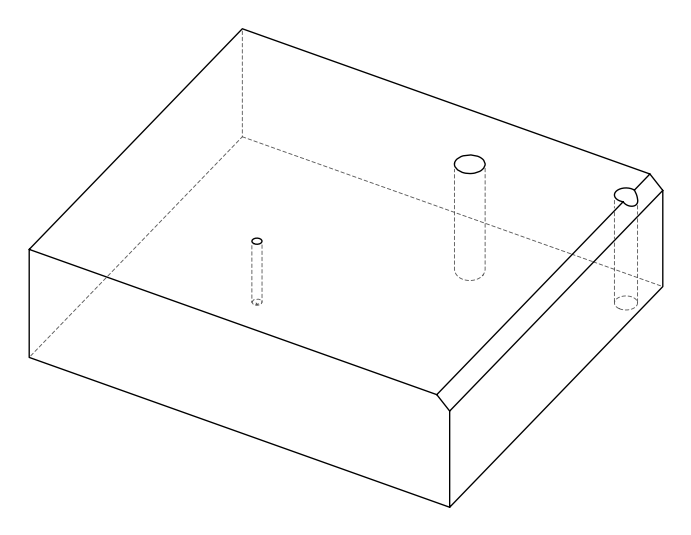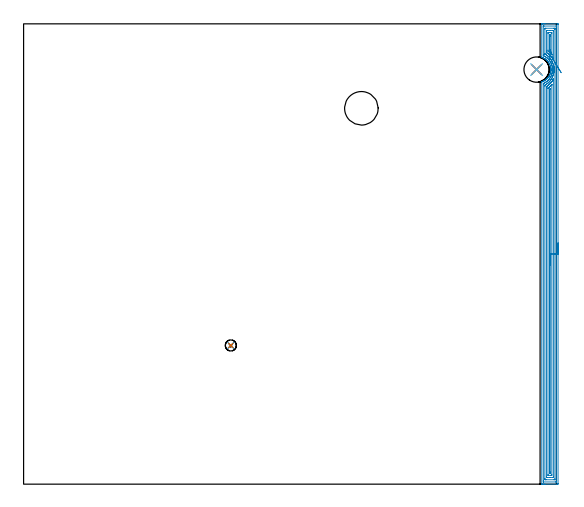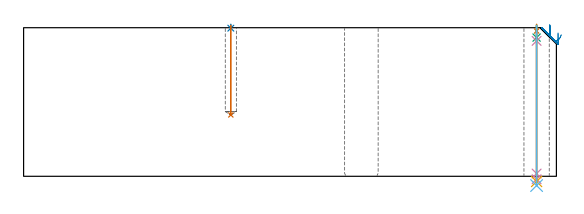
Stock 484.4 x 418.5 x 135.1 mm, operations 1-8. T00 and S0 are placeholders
(PLAN: 9 operations, 7 tool changes, 28.4 min)
(1 SPOT_DRILL | STEP1HOLE_1 | NXT0321_9005460120000 | 0.05 min | 182 mm3)
(2 SPOT_DRILL_1 | STEP1POCKET | NXT0321_9005460120000 | 0.03 min | 1 mm3)
(3 DRILL_BLIND_HOLE_INTO_CENTER | STEP1HOLE_1 | NXT0301_125 | 0.05 min | 171 mm3)
(4 GUN_DRILL_THROUGH_HOLE | STEP1HOLE_1 | UGT0307_001 | 0.6 min | 2430 mm3)
(5 SPADE_DRILL_TO_ENLARGE_THROUGH_HOLE | STEP1HOLE_1 | UGT0306_005 | 0.57 min | 19450 mm3)
(6 DRILL_TO_ENLARGE_THROUGH_HOLE | STEP1HOLE_1 | UGT0301_055 | 0.58 min | 33805 mm3)
(7 DRILL_BLIND_HOLE_INTO_CENTER_1 | STEP1POCKET | UGT0301_214 | 0.33 min | 6152 mm3)
(8 AREA_MILL | FG_CHAMFER_SURFACE | UGT0205_001 | 20.05 min | 45378 mm3)
(9 MILL_THROUGH_HOLE_FROM_SOLID_MATERIAL | STEP1HOLE | NXT0201_007 | Circular | 6.12 min | 98292 mm3)
(TOOL NXT0321_9005460120000 | NC Spot Drill, 142deg, 12mm, Carbide, Uncoated | D12 PA142 FL30 Z2)
(TOOL NXT0301_125 | Carbide Drill 6mm [861.1-0600-018A1-GP GC34] | D6 PA150 FL18.7 Z2)
(TOOL UGT0307_001 | Gun Drill 5 mm | D5 PA130 FL24 Z1)
(TOOL UGT0306_005 | Spade Drill 14.5mm | D14.5 PA132 FL10 Z2)
(TOOL UGT0301_055 | Twist Drill 23 mm | D23 PA118 FL155 Z2)
(TOOL UGT0301_214 | Twist Drill 10.1 mm | D10.1 PA118 FL82 Z2)
(TOOL UGT0205_001 | Chamfer Mill 20 x 3 x 45 deg. | D20 FL50 Z2)
(TOOL NXT0201_007 | ENDMILL 25mm [R216.25-25050GCK54P 1620] | D25 R3 FL54 Z5)
(OP 1 SPOT_DRILL)
G17 G21 G94 G90
T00 M6
G54
G17 G0 G90 X466.4 Y376.9 S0 M3
G43 Z145.1 H0
G94 G81 G98 Z132.1 F250. R138.1
G80
M5
M2
(OP 2 SPOT_DRILL_1)
G17 G21 G94 G90
T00 M6
G54
G17 G0 G90 X188.4 Y126.1 S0 M3
G43 Z145.1 H0
G94 G81 G98 Z134.665 F250. R138.1
G80
M5
M2
(OP 3 DRILL_BLIND_HOLE_INTO_CENTER)
G17 G21 G94 G90
T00 M6
G54
G17 G0 G90 X466.4 Y376.9 S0 M3
G43 Z145.1 H1
G94 G81 G98 Z126.1 F250. R137.1
G80
M5
M2
(OP 4 GUN_DRILL_THROUGH_HOLE)
G17 G21 G94 G90
T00 M6
G54
G17 G0 G90 X466.4 Y376.9 M8
G43 Z145.1 H0
Z132.29
S716 M3
G94 G1 Z123.104 F125. M26
G4 X.084
Z2.5 F250.
G4 X.084
Z-2.666 F125.
G4 X.084
M5
M9
G0 Z132.29
Z145.1
M2
(OP 5 SPADE_DRILL_TO_ENLARGE_THROUGH_HOLE)
G17 G21 G94 G90
T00 M6
G54
G17 G0 G90 X466.4 Y376.9 S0 M3
G43 Z145.1 H0
G94 G73 G98 Z-4.728 F250. Q13.983 R137.1
G80
M5
M2
(OP 6 DRILL_TO_ENLARGE_THROUGH_HOLE)
G17 G21 G94 G90
T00 M6
G54
G17 G0 G90 X466.4 Y376.9 S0 M3
G43 Z145.1 H0
G94 G73 G98 Z-8.41 F250. Q20.501 R137.1
G80
M5
M2
(OP 7 DRILL_BLIND_HOLE_INTO_CENTER_1)
G17 G21 G94 G90
T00 M6
G54
G17 G0 G90 X188.4 Y126.1 S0 M3
G43 Z145.1 H0
G94 G81 G98 Z55.8 F250. R137.1
G80
M5
M2
(OP 8 AREA_MILL)
G17 G21 G94 G90
T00 M6
G54
G17 G0 G90 X485.9 Y219.25 S1061 M3
G43 Z145.1 H0
Z130.3
G94 G1 Y219.212 Z129.428 F250.
Y219.098 Z128.563
Y218.909 Z127.712
Y218.647 Z126.88
Y218.313 Z126.074
Y217.91 Z125.3
Y217.441 Z124.564
Y216.91 Z123.872
Y216.321 Z123.229
Y215.678 Z122.64
Y214.986 Z122.108
Y214.25 Z121.64
Y213.476 Z121.237
Y212.67 Z120.903
Y211.838 Z120.641
Y210.986 Z120.452
Y210.122 Z120.338
Y209.25 Z120.3
X485.899 Y0.62 Z120.301
X485.896 Y0.231 Z120.302
X485.892 Y0.01 Z120.305
X485.514 Y0.005 Z120.683
X484.906 Y0. Z121.292
X474.116 Z132.078
X473.579 Z132.617
X473.239 Z132.957
X472.703 Z133.493
X472.363 Z133.832
X471.399 Z134.8
X471.249 Y0.001 Z134.943
X471.193 Y0.003 Z134.999
X471.103 Y0.01 Z135.088
X471.1 Y0.173 Z135.1
Y365.164
X471.102 Y365.846 Z135.088
X471.445 Y365.964 Z134.753
X471.517 Y365.987 Z134.681
X471.71 Y366.058 Z134.489
X472.091 Y366.198 Z134.108
X472.472 Y366.355 Z133.728
X472.539 Y366.383 Z133.66
X472.801 Y366.507 Z133.395
X472.971 Y366.586 Z133.229
X472.984 Y366.592 Z133.216
X473.101 Y366.653 Z133.098
X473.239 Y366.726 Z132.956
X473.325 Y366.77 Z132.873
X473.537 Y366.88 Z132.663
X473.876 Y367.082 Z132.324
X474.326 Y367.373 Z131.874
X474.769 Y367.681 Z131.431
X474.893 Y367.773 Z131.307
X475.281 Y368.089 Z130.918
X475.342 Y368.142 Z130.857
X475.431 Y368.221 Z130.765
X475.588 Y368.356 Z130.611
X475.661 Y368.419 Z130.538
X475.92 Y368.666 Z130.277
X476.551 Y369.334 Z129.646
X476.746 Y369.559 Z129.452
X477.089 Y370.001 Z129.108
X477.144 Y370.078 Z129.051
X477.419 Y370.452 Z128.78
X477.446 Y370.492 Z128.753
X477.623 Y370.775 Z128.575
X477.71 Y370.915 Z128.486
X477.742 Y370.972 Z128.452
X477.959 Y371.345 Z128.237
X478.338 Y372.082 Z127.86
X478.408 Y372.238 Z127.788
X478.591 Y372.683 Z127.605
X478.759 Y373.131 Z127.439
X478.903 Y373.577 Z127.295
X479.028 Y374.024 Z127.169
X479.134 Y374.47 Z127.065
X479.189 Y374.739 Z127.01
X479.231 Y374.944 Z126.968
X479.293 Y375.377 Z126.907
X479.324 Y375.651 Z126.875
X479.34 Y375.811 Z126.855
X479.345 Y375.886 Z126.848
X479.369 Y376.172 Z126.829
X479.375 Y376.257 Z126.823
X479.39 Y376.722 Z126.803
Y376.779 Z126.802
X479.389 Y376.856 Z126.801
X479.39 Y377.072 Z126.807
Y377.12 Z126.808
X479.391 Y377.15 Z126.809
X479.371 Y377.597 Z126.826
X479.364 Y377.673 Z126.83
X479.355 Y377.809 Z126.843
X479.336 Y378.044 Z126.862
X479.282 Y378.49 Z126.913
X479.27 Y378.566 Z126.923
X479.231 Y378.855 Z126.968
X479.223 Y378.894 Z126.975
X479.18 Y379.12 Z127.019
X479.123 Y379.383 Z127.075
X479.011 Y379.831 Z127.183
X478.884 Y380.276 Z127.309
X478.859 Y380.353 Z127.335
X478.738 Y380.724 Z127.46
X478.57 Y381.169 Z127.627
X478.339 Y381.718 Z127.861
X478.257 Y381.891 Z127.942
X478.208 Y381.991 Z127.991
X478.172 Y382.062 Z128.026
X477.929 Y382.512 Z128.27
X477.884 Y382.587 Z128.314
X477.671 Y382.955 Z128.529
X477.446 Y383.307 Z128.754
X477.331 Y383.473 Z128.869
X477.256 Y383.581 Z128.943
X477.057 Y383.848 Z129.141
X476.554 Y384.465 Z129.646
X476.308 Y384.741 Z129.891
X476.23 Y384.821 Z129.969
X475.989 Y385.067 Z130.21
X475.661 Y385.382 Z130.538
X475.375 Y385.635 Z130.822
X475.275 Y385.714 Z130.924
X475.124 Y385.834 Z131.075
X474.993 Y385.936 Z131.203
X474.898 Y386.012 Z131.3
X474.768 Y386.115 Z131.43
X474.48 Y386.326 Z131.719
X474.188 Y386.528 Z132.011
X474.058 Y386.608 Z132.141
X473.876 Y386.72 Z132.324
X473.717 Y386.811 Z132.483
X473.433 Y386.974 Z132.767
X473.239 Y387.075 Z132.96
X472.983 Y387.209 Z133.215
X472.801 Y387.296 Z133.397
X472.541 Y387.421 Z133.658
X472.091 Y387.599 Z134.108
X471.486 Y387.812 Z134.712
X471.423 Y387.834 Z134.775
X471.394 Y387.844 Z134.8
X471.192 Y387.918 Z134.996
X471.1 Y387.954 Z135.085
Y388.395 Z135.1
Y418.327
X471.102 Y418.49 Z135.089
X471.247 Y418.497 Z134.945
X471.399 Y418.5 Z134.8
X471.683 Z134.517
X472.363 Z133.832
X473.579 Z132.617
X474.116 Z132.078
X485.514 Z120.683
X485.786 Y418.497 Z120.412
X485.892 Y418.49 Z120.305
X485.899 Y418.381 Z120.299
X485.9 Y417.88 Z120.3
Y209.25
X484.486 Z121.714
Y2.562
X484.485 Y2.407 Z121.715
X484.48 Y2.038 Z121.72
X484.479 Y2.02 Z121.721
X484.468 Y2.01 Z121.732
X484.399 Y2.006 Z121.801
X484.293 Y2.002 Z121.907
X484.16 Y2. Z122.04
X483.761 Z122.439
X472.761 Y2.001 Z133.439
X472.581 Y2.004 Z133.619
X472.549 Y2.006 Z133.651
X472.521 Y2.011 Z133.679
X472.52 Y2.052 Z133.68
X472.516 Y2.251 Z133.684
X472.515 Y2.407 Z133.685
X472.514 Y3.146 Z133.686
X472.515 Y363.377 Z133.685
X472.519 Y364.111 Z133.681
X472.521 Y364.271 Z133.679
X473.013 Y364.501 Z133.187
X473.239 Y364.611 Z132.961
X473.603 Y364.793 Z132.597
X474.116 Y365.06 Z132.084
X474.183 Y365.096 Z132.017
X474.298 Y365.164 Z131.902
X474.724 Y365.438 Z131.476
X474.993 Y365.617 Z131.207
X475.25 Y365.795 Z130.95
X475.615 Y366.058 Z130.585
X475.758 Y366.172 Z130.442
X475.87 Y366.266 Z130.33
X476.233 Y366.58 Z129.967
X476.651 Y366.951 Z129.549
X476.7 Y366.998 Z129.5
X476.746 Y367.045 Z129.454
X477.131 Y367.453 Z129.069
X477.496 Y367.845 Z128.704
X477.556 Y367.913 Z128.644
X477.623 Y367.995 Z128.577
X477.945 Y368.41 Z128.255
X478.196 Y368.738 Z128.004
X478.324 Y368.917 Z127.876
X478.5 Y369.171 Z127.7
X478.678 Y369.45 Z127.522
X478.789 Y369.632 Z127.411
X479.006 Y370.009 Z127.194
X479.286 Y370.525 Z126.914
X479.305 Y370.561 Z126.895
X479.377 Y370.705 Z126.823
X479.605 Y371.186 Z126.595
X479.701 Y371.418 Z126.499
X479.861 Y371.818 Z126.339
X480.047 Y372.312 Z126.153
X480.069 Y372.375 Z126.131
X480.086 Y372.426 Z126.114
X480.1 Y372.469 Z126.1
X480.254 Y372.969 Z125.946
X480.305 Y373.153 Z125.895
X480.319 Y373.205 Z125.882
X480.477 Y373.872 Z125.723
X480.523 Y374.099 Z125.677
X480.621 Y374.618 Z125.579
X480.674 Y374.992 Z125.526
X480.722 Y375.408 Z125.478
X480.763 Y375.886 Z125.437
X480.785 Y376.238 Z125.415
X480.801 Y376.779 Z125.399
X480.799 Y377.117 Z125.401
X480.779 Y377.673 Z125.421
X480.752 Y378.059 Z125.448
X480.702 Y378.566 Z125.498
X480.637 Y379.069 Z125.563
X480.573 Y379.46 Z125.627
X480.42 Y380.184 Z125.78
X480.378 Y380.353 Z125.822
X480.254 Y380.822 Z125.946
X480.122 Y381.247 Z126.078
X480.058 Y381.446 Z126.142
X479.8 Y382.14 Z126.4
X479.455 Y382.954 Z126.745
X479.418 Y383.034 Z126.782
X479.404 Y383.062 Z126.796
X479.377 Y383.114 Z126.823
X478.928 Y383.927 Z127.272
X478.5 Y384.626 Z127.7
X478.37 Y384.821 Z127.83
X478.031 Y385.299 Z128.169
X477.693 Y385.714 Z128.507
X477.623 Y385.797 Z128.577
X477.25 Y386.224 Z128.95
X476.889 Y386.608 Z129.311
X476.746 Y386.748 Z129.454
X476.364 Y387.107 Z129.836
X475.911 Y387.501 Z130.289
X475.87 Y387.535 Z130.33
X475.719 Y387.655 Z130.481
X474.993 Y388.187 Z131.207
X474.69 Y388.395 Z131.51
X474.328 Y388.611 Z131.872
X474.116 Y388.731 Z132.084
X473.409 Y389.116 Z132.791
X473.239 Y389.197 Z132.961
X473.049 Y389.288 Z133.151
X472.766 Y389.416 Z133.434
X472.521 Y389.527 Z133.679
X472.519 Y389.566 Z133.681
X472.517 Y389.658 Z133.683
X472.514 Y390.027 Z133.686
Y390.182
Y415.938
X472.515 Y416.093 Z133.685
X472.52 Y416.462 Z133.68
X472.521 Y416.48 Z133.679
X472.532 Y416.49 Z133.668
X472.601 Y416.494 Z133.599
X472.707 Y416.498 Z133.493
X472.84 Y416.5 Z133.36
X473.239 Z132.961
X484.239 Y416.499 Z121.961
X484.419 Y416.496 Z121.781
X484.451 Y416.494 Z121.749
X484.479 Y416.489 Z121.721
X484.48 Y416.448 Z121.72
X484.484 Y416.249 Z121.716
X484.485 Y416.093 Z121.715
X484.486 Y415.354 Z121.714
Y209.25
X483.072 Z123.128
X483.071 Y4.897 Z123.129
X483.066 Y4.194 Z123.134
X483.064 Y4.01 Z123.136
X482.884 Y4.007 Z123.316
X482.197 Y4.001 Z124.003
X474.993 Y4. Z131.207
X474.305 Y4.002 Z131.895
X474.116 Y4.006 Z132.084
X473.935 Y4.013 Z132.265
X473.932 Y4.194 Z132.268
X473.93 Y4.384 Z132.27
X473.929 Y5.087 Z132.271
X473.928 Y5.279 Z132.272
X473.929 Y361.781 Z132.271
X473.933 Y362.484 Z132.267
X473.935 Y362.668 Z132.265
X473.951 Y362.827 Z132.249
X474.938 Y363.377 Z131.262
X474.972 Y363.398 Z131.228
X474.993 Y363.411 Z131.207
X475.504 Y363.749 Z130.696
X475.87 Y363.996 Z130.33
X476.029 Y364.108 Z130.171
X476.25 Y364.271 Z129.95
X476.527 Y364.495 Z129.673
X476.746 Y364.678 Z129.454
X477.004 Y364.902 Z129.196
X477.299 Y365.164 Z128.901
X477.466 Y365.324 Z128.734
X477.623 Y365.48 Z128.577
X477.903 Y365.772 Z128.297
X478.172 Y366.058 Z128.028
X478.328 Y366.232 Z127.872
X478.5 Y366.431 Z127.7
X478.731 Y366.716 Z127.469
X478.914 Y366.951 Z127.286
X479.377 Y367.576 Z126.823
X479.487 Y367.733 Z126.713
X479.561 Y367.845 Z126.639
X479.828 Y368.278 Z126.372
X480.102 Y368.738 Z126.098
X480.157 Y368.836 Z126.043
X480.254 Y369.015 Z125.946
X480.462 Y369.42 Z125.738
X480.568 Y369.632 Z125.632
X480.752 Y370.017 Z125.448
X480.972 Y370.525 Z125.228
X481.019 Y370.638 Z125.181
X481.13 Y370.919 Z125.07
X481.262 Y371.284 Z124.938
X481.308 Y371.418 Z124.892
X481.478 Y371.957 Z124.722
X481.584 Y372.312 Z124.616
X481.675 Y372.651 Z124.525
X481.81 Y373.205 Z124.39
X481.847 Y373.369 Z124.353
X481.993 Y374.099 Z124.207
X481.995 Y374.111 Z124.205
X482.007 Y374.179 Z124.193
X482.1 Y374.898 Z124.1
X482.11 Y374.992 Z124.09
X482.173 Y375.717 Z124.027
X482.183 Y375.886 Z124.017
X482.21 Y376.572 Z123.99
X482.215 Y376.779 Z123.985
X482.203 Y377.474 Z123.997
X482.195 Y377.673 Z124.005
X482.145 Y378.425 Z124.055
X482.132 Y378.566 Z124.068
X482.034 Y379.432 Z124.166
X482.03 Y379.46 Z124.17
X482.007 Y379.607 Z124.193
X481.861 Y380.353 Z124.339
X481.821 Y380.543 Z124.379
X481.648 Y381.247 Z124.552
X481.506 Y381.758 Z124.694
X481.386 Y382.14 Z124.814
X481.13 Y382.874 Z125.07
X481.072 Y383.034 Z125.128
X481.034 Y383.132 Z125.166
X480.685 Y383.927 Z125.515
X480.546 Y384.226 Z125.654
X480.254 Y384.786 Z125.946
X480.235 Y384.821 Z125.965
X480.211 Y384.864 Z125.989
X479.704 Y385.714 Z126.496
X479.377 Y386.222 Z126.823
X479.098 Y386.608 Z127.102
X478.5 Y387.362 Z127.7
X478.384 Y387.501 Z127.816
X478.022 Y387.905 Z128.178
X477.623 Y388.326 Z128.577
X477.555 Y388.395 Z128.645
X477.134 Y388.785 Z129.066
X476.746 Y389.118 Z129.454
X476.542 Y389.288 Z129.658
X475.87 Y389.794 Z130.33
X475.321 Y390.182 Z130.879
X474.993 Y390.381 Z131.207
X474.526 Y390.658 Z131.674
X474.116 Y390.88 Z132.084
X473.99 Y390.951 Z132.21
X473.947 Y390.978 Z132.253
X473.935 Y390.993 Z132.265
X473.933 Y391.012 Z132.267
X473.93 Y391.075 Z132.27
X473.929 Y391.266 Z132.271
Y413.603
X473.934 Y414.306 Z132.266
X473.935 Y414.49 Z132.265
X474.116 Y414.493 Z132.084
X474.803 Y414.499 Z131.397
X482.007 Y414.5 Z124.193
X482.695 Y414.498 Z123.505
X482.884 Y414.494 Z123.316
X483.065 Y414.487 Z123.135
X483.068 Y414.306 Z123.132
X483.07 Y414.116 Z123.13
X483.072 Y413.413 Z123.128
Y413.221
Y209.25
X481.657 Z124.543
Y6.874
X481.656 Y6.339 Z124.544
X481.653 Y6.158 Z124.547
X481.651 Y6.024 Z124.549
X481.559 Y6.01 Z124.641
X481.13 Y6. Z125.07
X481.111 Z125.089
X478.5 Z127.7
X475.851 Z130.349
X475.443 Y6.009 Z130.757
X475.349 Y6.012 Z130.851
X475.346 Y6.076 Z130.854
X475.345 Y6.142 Z130.855
X475.343 Y6.518 Z130.857
Y6.874
Y360.697
X475.346 Y361.23 Z130.854
X475.35 Y361.41 Z130.85
X475.355 Y361.447 Z130.845
X475.756 Y361.706 Z130.444
X475.87 Y361.78 Z130.33
X476.284 Y362.061 Z129.916
X476.746 Y362.38 Z129.454
X476.806 Y362.423 Z129.394
X476.888 Y362.484 Z129.312
X477.296 Y362.817 Z128.904
X477.623 Y363.09 Z128.577
X477.776 Y363.222 Z128.424
X477.95 Y363.377 Z128.25
X478.235 Y363.647 Z127.965
X478.5 Y363.91 Z127.7
X478.676 Y364.091 Z127.524
X478.846 Y364.271 Z127.354
X479.101 Y364.551 Z127.099
X479.377 Y364.86 Z126.823
X479.515 Y365.024 Z126.685
X479.628 Y365.164 Z126.572
X479.902 Y365.522 Z126.298
X480.254 Y365.986 Z125.946
X480.283 Y366.027 Z125.917
X480.305 Y366.058 Z125.895
X480.64 Y366.557 Z125.56
X480.891 Y366.951 Z125.309
X480.982 Y367.102 Z125.218
X481.13 Y367.356 Z125.07
X481.304 Y367.668 Z124.896
X481.4 Y367.845 Z124.8
X481.629 Y368.276 Z124.571
X481.645 Y368.299 Z124.555
X481.65 Y368.304 Z124.55
X481.652 Y368.297 Z124.548
X481.656 Y368.254 Z124.544
X481.657 Y368.201 Z124.543
Y209.25
X480.243 Z125.957
Y8.672
X480.238 Y8.22 Z125.962
X480.235 Y8.01 Z125.965
X480.022 Y8.003 Z126.178
X479.377 Y8. Z126.823
X479.149 Z127.051
X477.395 Y8.001 Z128.805
X476.884 Y8.008 Z129.316
X476.764 Y8.012 Z129.436
X476.761 Y8.218 Z129.439
X476.757 Y8.651 Z129.443
Y359.803
X476.76 Y360.024 Z129.44
X476.764 Y360.132 Z129.436
X476.769 Y360.153 Z129.431
X476.789 Y360.171 Z129.411
X476.833 Y360.205 Z129.367
X477.525 Y360.697 Z128.675
X477.581 Y360.739 Z128.619
X477.623 Y360.773 Z128.577
X478.067 Y361.138 Z128.133
X478.5 Y361.5 Z127.7
X478.548 Y361.541 Z127.652
X478.602 Y361.59 Z127.598
X479.004 Y361.97 Z127.196
X479.377 Y362.335 Z126.823
X479.45 Y362.409 Z126.75
X479.521 Y362.484 Z126.679
X480.216 Y363.234 Z125.984
X480.236 Y363.252 Z125.964
X480.237 Z125.963
X480.24 Y363.233 Z125.96
X480.242 Y363.128 Z125.958
X480.243 Y362.917 Z125.957
Y362.494
Y209.25
X478.829 Z127.371
Y11.007
X478.827 Y10.448 Z127.373
X478.825 Y10.118 Z127.375
X478.822 Y10.011 Z127.378
X478.72 Y10.008 Z127.48
X478.5 Y10.004 Z127.7
X478.353 Y10.006 Z127.847
X478.237 Y10.01 Z127.963
X478.178 Y10.026 Z128.022
X478.176 Y10.113 Z128.024
X478.173 Y10.448 Z128.027
X478.171 Y10.783 Z128.029
Y11.342
Y357.458
X478.172 Y358.016 Z128.028
X478.173 Y358.349 Z128.027
X478.178 Y358.91 Z128.022
X478.356 Y359.057 Z127.844
X478.5 Y359.174 Z127.7
X478.62 Y359.269 Z127.58
X478.802 Y359.409 Z127.398
X478.823 Y359.419 Z127.377
X478.825 Y359.399 Z127.375
X478.827 Y359.341 Z127.373
X478.828 Y359.245 Z127.372
X478.829 Y358.91 Z127.371
Y209.25
Y208.378 Z127.409
Y207.513 Z127.523
Y206.662 Z127.712
Y205.83 Z127.974
Y205.024 Z128.308
Y204.25 Z128.711
Y203.514 Z129.18
Y202.822 Z129.711
Y202.179 Z130.3
Y201.59 Z130.943
Y201.058 Z131.635
Y200.59 Z132.371
Y200.187 Z133.145
Y199.853 Z133.951
Y199.591 Z134.783
Y199.402 Z135.635
Y199.288 Z136.499
Y199.25 Z137.371
G0 Z145.1
X488.805 Y374.053
Z128.709
G1 X488.572 Y374.428 Z127.957
X488.304 Y374.857 Z127.245
X488.005 Y375.336 Z126.581
X487.676 Y375.863 Z125.968
X487.321 Y376.433 Z125.412
X486.941 Y377.043 Z124.917
X486.539 Y377.686 Z124.486
X486.119 Y378.359 Z124.122
X485.684 Y379.056 Z123.83
X485.237 Y379.773 Z123.61
X484.782 Y380.502 Z123.464
X484.322 Y381.24 Z123.394
X483.86 Y381.98 Z123.4
X483.4 Y382.717 Z123.482
X482.946 Y383.445 Z123.639
X482.501 Y384.159 Z123.871
X482.068 Y384.853 Z124.175
X481.651 Y385.521 Z124.549
X481.593 Y385.614 Z124.607
X481.533 Y385.714 Z124.667
X481.13 Y386.426 Z125.07
X481.025 Y386.608 Z125.175
X480.869 Y386.874 Z125.331
X480.465 Y387.501 Z125.735
X480.254 Y387.807 Z125.946
X479.805 Y388.395 Z126.395
X479.377 Y388.929 Z126.823
X479.214 Y389.122 Z126.986
X479.068 Y389.288 Z127.132
X478.5 Y389.892 Z127.7
X478.358 Y390.037 Z127.842
X478.21 Y390.182 Z127.99
X477.904 Y390.463 Z128.296
X477.623 Y390.703 Z128.577
X477.175 Y391.075 Z129.025
X476.746 Y391.398 Z129.454
X475.965 Y391.969 Z130.235
X475.87 Y392.031 Z130.33
X475.709 Y392.133 Z130.491
X475.467 Y392.285 Z130.733
X475.35 Y392.359 Z130.85
X475.347 Y392.502 Z130.853
X475.344 Y392.862 Z130.856
X475.343 Y393.399 Z130.857
Y393.756
Y411.626
X475.344 Y412.161 Z130.856
X475.347 Y412.342 Z130.853
X475.349 Y412.476 Z130.851
X475.441 Y412.49 Z130.759
X475.87 Y412.5 Z130.33
X475.889 Z130.311
X478.5 Z127.7
X481.149 Z125.051
X481.557 Y412.491 Z124.643
X481.651 Y412.488 Z124.549
X481.654 Y412.424 Z124.546
X481.655 Y412.358 Z124.545
X481.657 Y411.982 Z124.543
Y411.626
Y386.071
X481.655 Y385.714 Z124.545
X481.651 Y385.521 Z124.549
X480.237 Y390.557 Z125.963
X480.184 Y390.604 Z126.016
X480.112 Y390.679 Z126.088
X479.742 Y391.075 Z126.458
X479.377 Y391.459 Z126.823
X478.855 Y391.969 Z127.345
X478.5 Y392.29 Z127.7
X477.815 Y392.862 Z128.385
X477.623 Y393.009 Z128.577
X477.087 Y393.409 Z129.113
X476.916 Y393.543 Z129.284
X476.762 Y393.74 Z129.438
X476.76 Y393.756 Z129.44
X476.757 Y394.639 Z129.443
Y409.828
X476.762 Y410.28 Z129.438
X476.765 Y410.49 Z129.435
X476.978 Y410.496 Z129.222
X477.623 Y410.499 Z128.577
X477.851 Y410.5 Z128.349
X479.605 Y410.499 Z126.595
X480.116 Y410.491 Z126.084
X480.236 Y410.488 Z125.964
X480.239 Y410.282 Z125.961
X480.243 Y409.849 Z125.957
Y391.086
X480.237 Y390.557 Z125.963
X478.823 Y394.372 Z127.377
X478.654 Y394.493 Z127.546
X478.243 Y394.824 Z127.957
X478.177 Y394.886 Z128.023
X478.176 Y394.902 Z128.024
X478.173 Y394.982 Z128.027
X478.171 Y395.543 Z128.029
Y395.878
Y407.493
X478.173 Y408.052 Z128.027
X478.175 Y408.382 Z128.025
X478.178 Y408.489 Z128.022
X478.28 Y408.492 Z127.92
X478.5 Y408.496 Z127.7
X478.647 Y408.494 Z127.553
X478.763 Y408.49 Z127.437
X478.822 Y408.474 Z127.378
X478.824 Y408.387 Z127.376
X478.827 Y408.052 Z127.373
X478.829 Y407.717 Z127.371
Y407.158
X478.828 Y394.649 Z127.372
X478.827 Y394.482 Z127.373
X478.825 Y394.399 Z127.375
X478.823 Y394.372 Z127.377
X478.765 Y393.507 Z127.473
X478.708 Y392.653 Z127.644
X478.652 Y391.818 Z127.89
X478.598 Y391.007 Z128.207
X478.546 Y390.227 Z128.593
X478.496 Y389.483 Z129.047
X478.449 Y388.782 Z129.564
X478.405 Y388.128 Z130.14
X478.365 Y387.527 Z130.771
X478.328 Y386.983 Z131.452
X478.296 Y386.5 Z132.178
X478.268 Y386.083 Z132.943
X478.245 Y385.733 Z133.742
X478.226 Y385.454 Z134.568
X478.212 Y385.248 Z135.416
X478.204 Y385.117 Z136.278
X478.2 Y385.061 Z137.149
X478.201 Y385.081 Z138.021
G0 Z145.1
M5
M2
